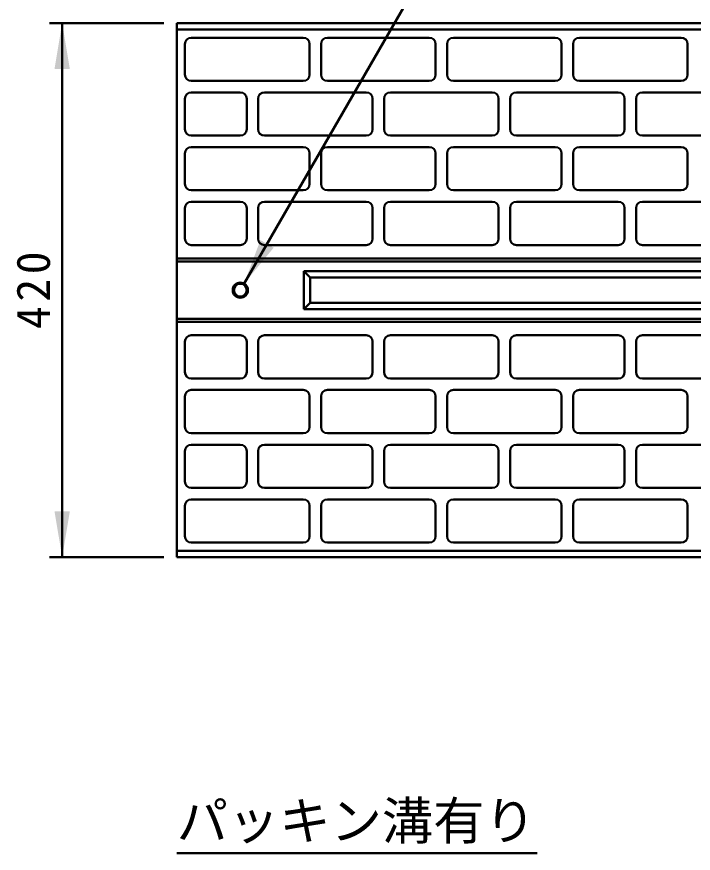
# Model space of a CAD drawing. Units: millimetres, scale not verified. Extents: x 100 to 4105, y 100 to 2870.
# Drawn here: x 1809 to 2340, y 1784 to 2442 of the extents above; entities that cross this region are included whole.
import ezdxf
from ezdxf.enums import TextEntityAlignment as Align

# ---------------------------------------------------------------- set-up
doc = ezdxf.new("R2010")
doc.units = ezdxf.units.MM
doc.header["$LTSCALE"] = 5
doc.layers.add('V-nasSTD', color=7, linetype='Continuous', lineweight=35)
doc.styles.add('ＭＳ ゴシック', font='')
doc.styles.get('ＭＳ ゴシック').set_extended_font_data('MS Gothic')

msp = doc.modelspace()

# ---------------------------------------------------------------- hatches: boundary and pattern name
at = {"layer": 'V-nasSTD'}
for points in [[(1850.35, 2400.841), (1844.35, 2436.841), (1838.35, 2400.841)], [(2000.154, 2266.214), (1987.35, 2232.037), (2010.547, 2260.214)], [(1838.35, 2052.841), (1844.35, 2016.841), (1850.35, 2052.841)]]:
    msp.add_hatch(color=256, dxfattribs=at).paths.add_polyline_path(points)

# ---------------------------------------------------------------- linework, layer by layer
at = {"layer": 'V-nasSTD', "lineweight": 50}
for p, q in [((1987.35, 2232.037), (2128.421, 2476.38)), ((1924.35, 2436.841), (1834.35, 2436.841)), ((1844.35, 2016.841), (1844.35, 2436.841)), ((3934.35, 2436.841), (1934.35, 2436.841)), ((1934.35, 2436.841), (1934.35, 2016.841)), ((1934.35, 2431.841), (2934.35, 2431.841)), ((1945.85, 2425.341), (2033.85, 2425.341)), ((2052.85, 2425.341), (2132.85, 2425.341)), ((2151.85, 2425.341), (2231.85, 2425.341)), ((2250.85, 2425.341), (2330.85, 2425.341)), ((1940.85, 2420.341), (1940.85, 2396.341)), ((2038.85, 2420.341), (2038.85, 2396.341)), ((2047.85, 2420.341), (2047.85, 2396.341)), ((2137.85, 2420.341), (2137.85, 2396.341)), ((2146.85, 2420.341), (2146.85, 2396.341)), ((2236.85, 2420.341), (2236.85, 2396.341)), ((2245.85, 2420.341), (2245.85, 2396.341)), ((2335.85, 2420.341), (2335.85, 2396.341)), ((1945.85, 2391.341), (2033.85, 2391.341)), ((2132.85, 2391.341), (2052.85, 2391.341)), ((2151.85, 2391.341), (2231.85, 2391.341)), ((2330.85, 2391.341), (2250.85, 2391.341)), ((1945.85, 2382.341), (1984.35, 2382.341)), ((2003.35, 2382.341), (2083.35, 2382.341)), ((2182.35, 2382.341), (2102.35, 2382.341)), ((2201.35, 2382.341), (2281.35, 2382.341)), ((2300.35, 2382.341), (2380.35, 2382.341)), ((1940.85, 2353.341), (1940.85, 2377.341)), ((1989.35, 2377.341), (1989.35, 2353.341)), ((1998.35, 2353.341), (1998.35, 2377.341)), ((2088.35, 2377.341), (2088.35, 2353.341)), ((2097.35, 2353.341), (2097.35, 2377.341)), ((2187.35, 2353.341), (2187.35, 2377.341)), ((2196.35, 2353.341), (2196.35, 2377.341)), ((2286.35, 2377.341), (2286.35, 2353.341)), ((2295.35, 2353.341), (2295.35, 2377.341)), ((1984.35, 2348.341), (1945.85, 2348.341)), ((2003.35, 2348.341), (2083.35, 2348.341)), ((2102.35, 2348.341), (2182.35, 2348.341)), ((2201.35, 2348.341), (2281.35, 2348.341)), ((2300.35, 2348.341), (2380.35, 2348.341)), ((1945.85, 2339.341), (2033.85, 2339.341)), ((2052.85, 2339.341), (2132.85, 2339.341)), ((2151.85, 2339.341), (2231.85, 2339.341)), ((2250.85, 2339.341), (2330.85, 2339.341)), ((1940.85, 2334.341), (1940.85, 2310.341)), ((2038.85, 2334.341), (2038.85, 2310.341)), ((2047.85, 2334.341), (2047.85, 2310.341)), ((2137.85, 2334.341), (2137.85, 2310.341)), ((2146.85, 2334.341), (2146.85, 2310.341)), ((2236.85, 2334.341), (2236.85, 2310.341)), ((2245.85, 2334.341), (2245.85, 2310.341)), ((2335.85, 2334.341), (2335.85, 2310.341)), ((1945.85, 2305.341), (2033.85, 2305.341)), ((2132.85, 2305.341), (2052.85, 2305.341)), ((2151.85, 2305.341), (2231.85, 2305.341)), ((2330.85, 2305.341), (2250.85, 2305.341)), ((1945.85, 2296.341), (1984.35, 2296.341)), ((2003.35, 2296.341), (2083.35, 2296.341)), ((2182.35, 2296.341), (2102.35, 2296.341)), ((2201.35, 2296.341), (2281.35, 2296.341)), ((2300.35, 2296.341), (2380.35, 2296.341)), ((1940.85, 2267.341), (1940.85, 2291.341)), ((1989.35, 2291.341), (1989.35, 2267.341)), ((1998.35, 2267.341), (1998.35, 2291.341)), ((2088.35, 2291.341), (2088.35, 2267.341)), ((2097.35, 2267.341), (2097.35, 2291.341)), ((2187.35, 2267.341), (2187.35, 2291.341)), ((2196.35, 2267.341), (2196.35, 2291.341)), ((2286.35, 2291.341), (2286.35, 2267.341)), ((2295.35, 2267.341), (2295.35, 2291.341)), ((1984.35, 2262.341), (1945.85, 2262.341)), ((2003.35, 2262.341), (2083.35, 2262.341)), ((2102.35, 2262.341), (2182.35, 2262.341)), ((2201.35, 2262.341), (2281.35, 2262.341)), ((2300.35, 2262.341), (2380.35, 2262.341)), ((3934.35, 2251.841), (1934.35, 2251.841)), ((3934.35, 2249.341), (1934.35, 2249.341)), ((2834.35, 2241.841), (2034.35, 2241.841)), ((2034.35, 2211.841), (2034.35, 2241.841)), ((2039.35, 2236.841), (2034.35, 2241.841)), ((2829.35, 2236.841), (2039.35, 2236.841)), ((2039.35, 2216.841), (2039.35, 2236.841)), ((2039.35, 2216.841), (2034.35, 2211.841)), ((2829.35, 2216.841), (2039.35, 2216.841)), ((2834.35, 2211.841), (2034.35, 2211.841)), ((3934.35, 2204.341), (1934.35, 2204.341)), ((2672.85, 2201.841), (1934.35, 2201.841)), ((1934.35, 2201.841), (3934.35, 2201.841)), ((1984.35, 2191.341), (1945.85, 2191.341)), ((2003.35, 2191.341), (2083.35, 2191.341)), ((2102.35, 2191.341), (2182.35, 2191.341)), ((2201.35, 2191.341), (2281.35, 2191.341)), ((2300.35, 2191.341), (2380.35, 2191.341)), ((1940.85, 2186.341), (1940.85, 2162.341)), ((1989.35, 2162.341), (1989.35, 2186.341)), ((1998.35, 2186.341), (1998.35, 2162.341)), ((2088.35, 2162.341), (2088.35, 2186.341)), ((2097.35, 2186.341), (2097.35, 2162.341)), ((2187.35, 2186.341), (2187.35, 2162.341)), ((2196.35, 2186.341), (2196.35, 2162.341)), ((2286.35, 2162.341), (2286.35, 2186.341)), ((2295.35, 2186.341), (2295.35, 2162.341)), ((1945.85, 2157.341), (1984.35, 2157.341)), ((2003.35, 2157.341), (2083.35, 2157.341)), ((2182.35, 2157.341), (2102.35, 2157.341)), ((2201.35, 2157.341), (2281.35, 2157.341)), ((2300.35, 2157.341), (2380.35, 2157.341)), ((1945.85, 2148.341), (2033.85, 2148.341)), ((2132.85, 2148.341), (2052.85, 2148.341)), ((2151.85, 2148.341), (2231.85, 2148.341)), ((2330.85, 2148.341), (2250.85, 2148.341)), ((1940.85, 2119.341), (1940.85, 2143.341)), ((2038.85, 2119.341), (2038.85, 2143.341)), ((2047.85, 2119.341), (2047.85, 2143.341)), ((2137.85, 2119.341), (2137.85, 2143.341)), ((2146.85, 2119.341), (2146.85, 2143.341)), ((2236.85, 2119.341), (2236.85, 2143.341)), ((2245.85, 2119.341), (2245.85, 2143.341)), ((2335.85, 2119.341), (2335.85, 2143.341)), ((1945.85, 2114.341), (2033.85, 2114.341)), ((2052.85, 2114.341), (2132.85, 2114.341)), ((2151.85, 2114.341), (2231.85, 2114.341)), ((2250.85, 2114.341), (2330.85, 2114.341)), ((1984.35, 2105.341), (1945.85, 2105.341)), ((2003.35, 2105.341), (2083.35, 2105.341)), ((2102.35, 2105.341), (2182.35, 2105.341)), ((2201.35, 2105.341), (2281.35, 2105.341)), ((2300.35, 2105.341), (2380.35, 2105.341)), ((1940.85, 2100.341), (1940.85, 2076.341)), ((1989.35, 2076.341), (1989.35, 2100.341)), ((1998.35, 2100.341), (1998.35, 2076.341)), ((2088.35, 2076.341), (2088.35, 2100.341)), ((2097.35, 2100.341), (2097.35, 2076.341)), ((2187.35, 2100.341), (2187.35, 2076.341)), ((2196.35, 2100.341), (2196.35, 2076.341)), ((2286.35, 2076.341), (2286.35, 2100.341)), ((2295.35, 2100.341), (2295.35, 2076.341)), ((1945.85, 2071.341), (1984.35, 2071.341)), ((2003.35, 2071.341), (2083.35, 2071.341)), ((2182.35, 2071.341), (2102.35, 2071.341)), ((2201.35, 2071.341), (2281.35, 2071.341)), ((2300.35, 2071.341), (2380.35, 2071.341)), ((1945.85, 2062.341), (2033.85, 2062.341)), ((2132.85, 2062.341), (2052.85, 2062.341)), ((2151.85, 2062.341), (2231.85, 2062.341)), ((2330.85, 2062.341), (2250.85, 2062.341)), ((1940.85, 2033.341), (1940.85, 2057.341)), ((2038.85, 2033.341), (2038.85, 2057.341)), ((2047.85, 2033.341), (2047.85, 2057.341)), ((2137.85, 2033.341), (2137.85, 2057.341)), ((2146.85, 2033.341), (2146.85, 2057.341)), ((2236.85, 2033.341), (2236.85, 2057.341)), ((2245.85, 2033.341), (2245.85, 2057.341)), ((2335.85, 2033.341), (2335.85, 2057.341)), ((1945.85, 2028.341), (2033.85, 2028.341)), ((2052.85, 2028.341), (2132.85, 2028.341)), ((2151.85, 2028.341), (2231.85, 2028.341)), ((2250.85, 2028.341), (2330.85, 2028.341)), ((1934.35, 2021.841), (2934.35, 2021.841)), ((1924.35, 2016.841), (1834.35, 2016.841)), ((1934.35, 2016.841), (3934.35, 2016.841)), ((1934.35, 1784.053), (2217.558, 1784.053))]:
    msp.add_line(p, q, dxfattribs=at)
for radius in [6, 5]:
    msp.add_circle((1984.35, 2226.841), radius, dxfattribs=at)
for centre, start, end in [((1945.85, 2420.341), 90, 180), ((2033.85, 2420.341), 0, 90), ((2052.85, 2420.341), 90, 180), ((2132.85, 2420.341), 0, 90), ((2151.85, 2420.341), 90, 180), ((2231.85, 2420.341), 0, 90), ((2250.85, 2420.341), 90, 180), ((2330.85, 2420.341), 0, 90), ((1945.85, 2396.341), 180, 270), ((2033.85, 2396.341), 270, 0), ((2052.85, 2396.341), 180, 270), ((2132.85, 2396.341), 270, 0), ((2151.85, 2396.341), 180, 270), ((2231.85, 2396.341), 270, 0), ((2250.85, 2396.341), 180, 270), ((2330.85, 2396.341), 270, 0), ((1945.85, 2377.341), 90, 180), ((1984.35, 2377.341), 0, 90), ((2003.35, 2377.341), 90, 180), ((2083.35, 2377.341), 0, 90), ((2102.35, 2377.341), 90, 180), ((2182.35, 2377.341), 0, 90), ((2201.35, 2377.341), 90, 180), ((2281.35, 2377.341), 0, 90), ((2300.35, 2377.341), 90, 180), ((1945.85, 2353.341), 180, 270), ((1984.35, 2353.341), 270, 0), ((2003.35, 2353.341), 180, 270), ((2083.35, 2353.341), 270, 0), ((2102.35, 2353.341), 180, 270), ((2182.35, 2353.341), 270, 0), ((2201.35, 2353.341), 180, 270), ((2281.35, 2353.341), 270, 0), ((2300.35, 2353.341), 180, 270), ((1945.85, 2334.341), 90, 180), ((2033.85, 2334.341), 0, 90), ((2052.85, 2334.341), 90, 180), ((2132.85, 2334.341), 0, 90), ((2151.85, 2334.341), 90, 180), ((2231.85, 2334.341), 0, 90), ((2250.85, 2334.341), 90, 180), ((2330.85, 2334.341), 0, 90), ((1945.85, 2310.341), 180, 270), ((2033.85, 2310.341), 270, 0), ((2052.85, 2310.341), 180, 270), ((2132.85, 2310.341), 270, 0), ((2151.85, 2310.341), 180, 270), ((2231.85, 2310.341), 270, 0), ((2250.85, 2310.341), 180, 270), ((2330.85, 2310.341), 270, 0), ((1945.85, 2291.341), 90, 180), ((1984.35, 2291.341), 0, 90), ((2003.35, 2291.341), 90, 180), ((2083.35, 2291.341), 0, 90), ((2102.35, 2291.341), 90, 180), ((2182.35, 2291.341), 0, 90), ((2201.35, 2291.341), 90, 180), ((2281.35, 2291.341), 0, 90), ((2300.35, 2291.341), 90, 180), ((1945.85, 2267.341), 180, 270), ((1984.35, 2267.341), 270, 0), ((2003.35, 2267.341), 180, 270), ((2083.35, 2267.341), 270, 0), ((2102.35, 2267.341), 180, 270), ((2182.35, 2267.341), 270, 0), ((2201.35, 2267.341), 180, 270), ((2281.35, 2267.341), 270, 0), ((2300.35, 2267.341), 180, 270), ((1945.85, 2186.341), 90, 180), ((1984.35, 2186.341), 0, 90), ((2003.35, 2186.341), 90, 180), ((2083.35, 2186.341), 0, 90), ((2102.35, 2186.341), 90, 180), ((2182.35, 2186.341), 0, 90), ((2201.35, 2186.341), 90, 180), ((2281.35, 2186.341), 0, 90), ((2300.35, 2186.341), 90, 180), ((1945.85, 2162.341), 180, 270), ((1984.35, 2162.341), 270, 0), ((2003.35, 2162.341), 180, 270), ((2083.35, 2162.341), 270, 0), ((2102.35, 2162.341), 180, 270), ((2182.35, 2162.341), 270, 0), ((2201.35, 2162.341), 180, 270), ((2281.35, 2162.341), 270, 0), ((2300.35, 2162.341), 180, 270), ((1945.85, 2143.341), 90, 180), ((2033.85, 2143.341), 0, 90), ((2052.85, 2143.341), 90, 180), ((2132.85, 2143.341), 0, 90), ((2151.85, 2143.341), 90, 180), ((2231.85, 2143.341), 0, 90), ((2250.85, 2143.341), 90, 180), ((2330.85, 2143.341), 0, 90), ((1945.85, 2119.341), 180, 270), ((2033.85, 2119.341), 270, 0), ((2052.85, 2119.341), 180, 270), ((2132.85, 2119.341), 270, 0), ((2151.85, 2119.341), 180, 270), ((2231.85, 2119.341), 270, 0), ((2250.85, 2119.341), 180, 270), ((2330.85, 2119.341), 270, 0), ((1945.85, 2100.341), 90, 180), ((1984.35, 2100.341), 0, 90), ((2003.35, 2100.341), 90, 180), ((2083.35, 2100.341), 0, 90), ((2102.35, 2100.341), 90, 180), ((2182.35, 2100.341), 0, 90), ((2201.35, 2100.341), 90, 180), ((2281.35, 2100.341), 0, 90), ((2300.35, 2100.341), 90, 180), ((1945.85, 2076.341), 180, 270), ((1984.35, 2076.341), 270, 0), ((2003.35, 2076.341), 180, 270), ((2083.35, 2076.341), 270, 0), ((2102.35, 2076.341), 180, 270), ((2182.35, 2076.341), 270, 0), ((2201.35, 2076.341), 180, 270), ((2281.35, 2076.341), 270, 0), ((2300.35, 2076.341), 180, 270), ((1945.85, 2057.341), 90, 180), ((2033.85, 2057.341), 0, 90), ((2052.85, 2057.341), 90, 180), ((2132.85, 2057.341), 0, 90), ((2151.85, 2057.341), 90, 180), ((2231.85, 2057.341), 0, 90), ((2250.85, 2057.341), 90, 180), ((2330.85, 2057.341), 0, 90), ((1945.85, 2033.341), 180, 270), ((2033.85, 2033.341), 270, 0), ((2052.85, 2033.341), 180, 270), ((2132.85, 2033.341), 270, 0), ((2151.85, 2033.341), 180, 270), ((2231.85, 2033.341), 270, 0), ((2250.85, 2033.341), 180, 270), ((2330.85, 2033.341), 270, 0)]:
    msp.add_arc(centre, 5, start, end, dxfattribs=at)

# ---------------------------------------------------------------- texts
at = {"layer": 'V-nasSTD', "style": 'ＭＳ ゴシック'}
msp.add_text('パッキン溝有り', height=29.56, dxfattribs=at).set_placement((1934.35, 1824.373), align=Align.TOP_LEFT)
at = {"layer": 'V-nasSTD', "insert": (1808.35, 2196.241), "char_height": 26.39, "attachment_point": 1, "rotation": 90, "style": 'ＭＳ ゴシック'}
msp.add_mtext('\\T1.2;420', dxfattribs=at)

doc.saveas('drawing.dxf')
